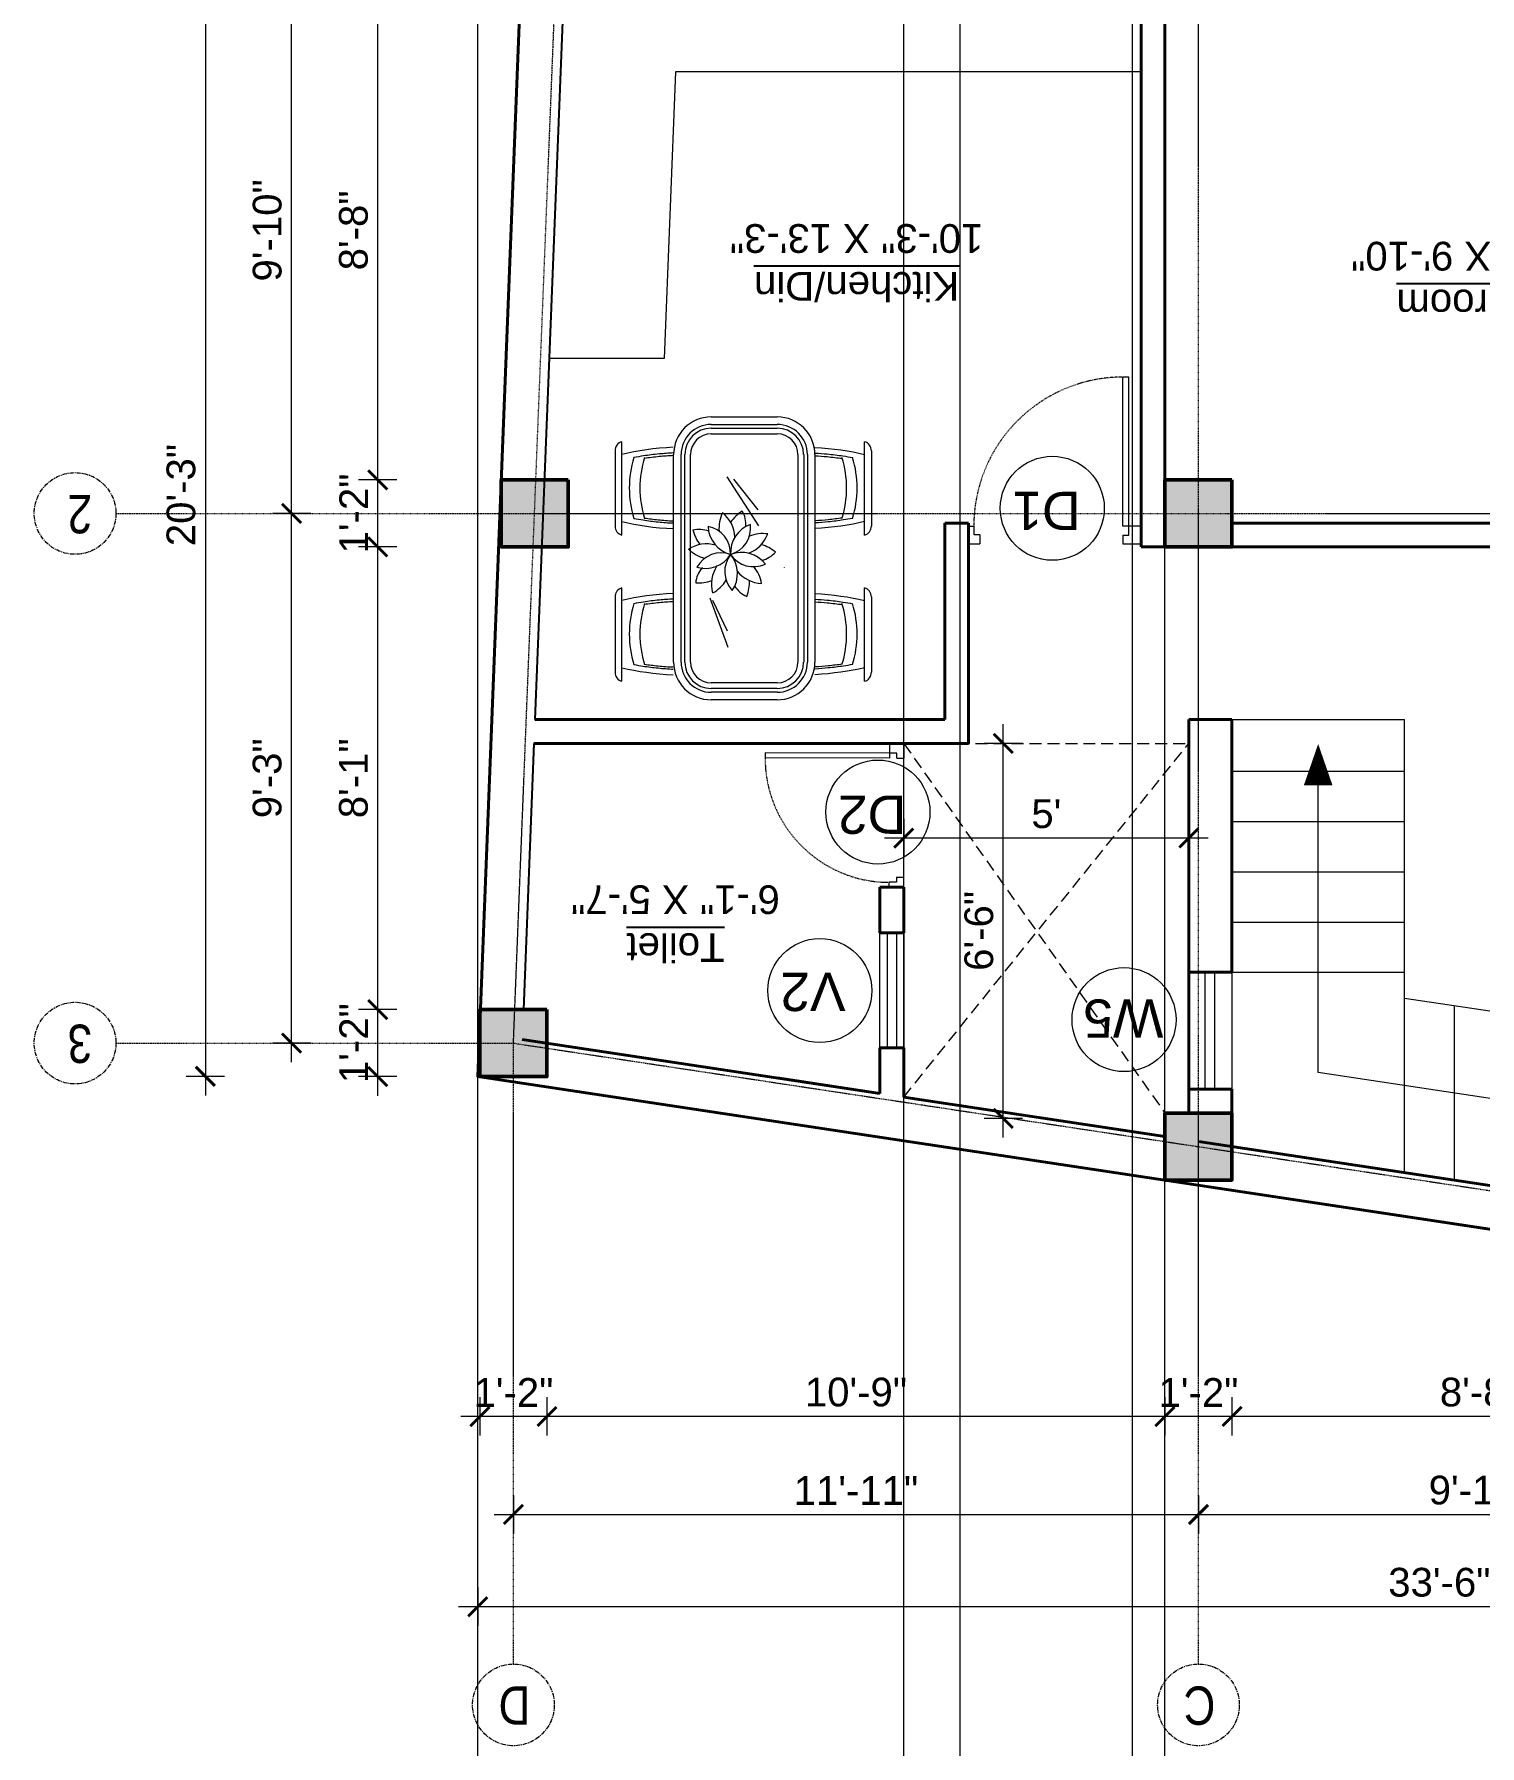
# Model space of a CAD drawing. Header units: inches. Extents: x 136316 to 155547, y -21384 to -17606.
# Drawn here: x 153879.2 to 154181.1, y -19912.2 to -19554.8 of the extents above; entities that cross this region are included whole.
import ezdxf

# ---------------------------------------------------------------- set-up
doc = ezdxf.new("R2010")
doc.units = ezdxf.units.IN
doc.header["$LTSCALE"] = 0.5
doc.header["$MEASUREMENT"] = 0
doc.header["$PDMODE"] = 66
doc.linetypes.add('CENTER', pattern=[2, 1.25, -0.25, 0.25, -0.25])
doc.linetypes.add('HIDDEN', pattern=[0.375, 0.25, -0.125])
for name, color, linetype, lineweight in [('Annotate-Lite.w', 177, 'Continuous', 9), ('Annotations-Bold.w', 177, 'Continuous', 13), ('C-COLUMN', 1, 'Continuous', 50), ('DIM', 4, 'Continuous', 5), ('DIM 1-100', 4, 'Continuous', 13), ('Door-Window.w', 4, 'Continuous', 15), ('F-FURNITURE', 30, 'Continuous', 13), ('HACTH', 253, 'Continuous', 9), ('stair', 132, 'Continuous', 13), ('TEXT', 220, 'Continuous', 9), ('Toilet', 7, 'Continuous', 25), ('wall', 1, 'Continuous', 40), ('window', 4, 'Continuous', 13)]:
    doc.layers.add(name, color=color, linetype=linetype, lineweight=lineweight)
doc.styles.add('ARAIL', font='ARIALN.TTF')
doc.styles.add('arial.', font='arial.ttf')
doc.styles.add('gaurav', font='arial.ttf')
doc.styles.get("Standard").update_dxf_attribs({"font": 'arial.ttf'})
doc.dimstyles.new('1 by 96', dxfattribs={"dimtxt": 6, "dimasz": 4, "dimexe": 4, "dimexo": 4, "dimgap": 2, "dimtad": 1, "dimdec": 0, "dimzin": 0, "dimdsep": 46, "dimlunit": 4, "dimtxsty": 'Standard', "dimblk": 'ARCHTICK', "dimcen": 0, "dimdle": 4, "dimadec": 0, "dimazin": 0, "dimtfac": 1, "dimtdec": 0, "dimtix": 1, "dimtofl": 0, "dimtmove": 1, "dimatfit": 3, "dimldrblk": 'ARCHTICK', "dimfxl": 4, "dimfxlon": 1, "dimtolj": 1, "dimtzin": 0, "dimlwd": -1, "dimlwe": -1, "dimarcsym": 0})

# ---------------------------------------------------------------- blocks, each defined once
blk = doc.blocks.new('3-0')
at = {"ltscale": 3}
for p, q in [((11063.05, 10097.68), (11065.97, 10099.9)), ((11065.25, 10097.81), (11066.71, 10098.92)), ((11065.97, 10099.9), (11066.71, 10098.92)), ((11063.05, 10097.68), (11064.53, 10095.73)), ((11065.99, 10096.84), (11064.53, 10095.73)), ((11065.99, 10096.84), (11065.25, 10097.81)), ((11085.5, 10074.13), (11110.32, 10092.96)), ((11086.24, 10073.15), (11111.05, 10091.97)), ((11111.05, 10091.97), (11110.32, 10092.96)), ((11086.24, 10073.15), (11085.5, 10074.13)), ((11084.04, 10073.02), (11082.57, 10071.91)), ((11082.57, 10071.91), (11084.79, 10068.98)), ((11084.04, 10073.02), (11084.78, 10072.04)), ((11084.78, 10072.04), (11086.24, 10073.15)), ((11084.79, 10068.98), (11087.72, 10071.2)), ((11087.72, 10071.2), (11086.24, 10073.15))]:
    blk.add_line(p, q, dxfattribs=at)
at = {"layer": 'Door-Window.w', "color": 9, "linetype": 'HIDDEN', "lineweight": 18}
blk.add_arc((11085.5, 10074.13), 31.16, 37.1906, 127.1465, dxfattribs=at)
blk = doc.blocks.new('_ArchTick')
at = {"color": 0, "linetype": 'ByBlock', "const_width": 0.15}
blk.add_lwpolyline([(-0.5, -0.5), (0.5, 0.5)], dxfattribs=at)
blk = doc.blocks.new('*D903')
at = {"layer": 'Defpoints', "color": 0, "transparency": 16777216}
for p in [(154129.33, -19794.09), (154232.83, -19811.83), (154129.33, -19843.44)]:
    blk.add_point(p, dxfattribs=at)
at = {"layer": 'DIM 1-100', "color": 0, "transparency": 16777216}
for p, q in [((154129.33, -19839.44), (154129.33, -19847.44)), ((154232.83, -19839.44), (154232.83, -19847.44)), ((154236.83, -19843.44), (154125.33, -19843.44))]:
    blk.add_line(p, q, dxfattribs=at)
at = {"layer": 'DIM 1-100', "color": 0, "transparency": 16777216, "xscale": 4, "yscale": 4, "zscale": 4, "rotation": 180}
blk.add_blockref('_ArchTick', (154129.33, -19843.44), dxfattribs=at)
at = {"layer": 'DIM 1-100', "color": 0, "transparency": 16777216, "xscale": 4, "yscale": 4, "zscale": 4}
blk.add_blockref('_ArchTick', (154232.83, -19843.44), dxfattribs=at)
at = {"layer": 'DIM 1-100', "color": 0, "transparency": 16777216, "insert": (154181.08, -19838.38), "char_height": 6, "attachment_point": 5}
blk.add_mtext('\\A1;8\'-8"', dxfattribs=at)
blk = doc.blocks.new('*D904')
at = {"layer": 'Defpoints', "color": 0, "transparency": 16777216}
for p in [(154115.33, -19794.09), (154129.33, -19794.09), (154115.33, -19843.44)]:
    blk.add_point(p, dxfattribs=at)
at = {"layer": 'DIM 1-100', "color": 0, "transparency": 16777216}
for p, q in [((154115.33, -19839.44), (154115.33, -19847.44)), ((154129.33, -19839.44), (154129.33, -19847.44)), ((154133.33, -19843.44), (154111.33, -19843.44))]:
    blk.add_line(p, q, dxfattribs=at)
at = {"layer": 'DIM 1-100', "color": 0, "transparency": 16777216, "xscale": 4, "yscale": 4, "zscale": 4, "rotation": 180}
blk.add_blockref('_ArchTick', (154115.33, -19843.44), dxfattribs=at)
at = {"layer": 'DIM 1-100', "color": 0, "transparency": 16777216, "xscale": 4, "yscale": 4, "zscale": 4}
blk.add_blockref('_ArchTick', (154129.33, -19843.44), dxfattribs=at)
at = {"layer": 'DIM 1-100', "color": 0, "transparency": 16777216, "insert": (154122.33, -19838.43), "char_height": 6, "attachment_point": 5}
blk.add_mtext('\\A1;1\'-2"', dxfattribs=at)
blk = doc.blocks.new('*D905')
at = {"layer": 'Defpoints', "color": 0, "transparency": 16777216}
for p in [(153986.27, -19772.48), (154115.33, -19794.09), (153986.27, -19843.44)]:
    blk.add_point(p, dxfattribs=at)
at = {"layer": 'DIM 1-100', "color": 0, "transparency": 16777216}
for p, q in [((153986.27, -19839.44), (153986.27, -19847.44)), ((154115.33, -19839.44), (154115.33, -19847.44)), ((154119.33, -19843.44), (153982.27, -19843.44))]:
    blk.add_line(p, q, dxfattribs=at)
at = {"layer": 'DIM 1-100', "color": 0, "transparency": 16777216, "xscale": 4, "yscale": 4, "zscale": 4, "rotation": 180}
blk.add_blockref('_ArchTick', (153986.27, -19843.44), dxfattribs=at)
at = {"layer": 'DIM 1-100', "color": 0, "transparency": 16777216, "xscale": 4, "yscale": 4, "zscale": 4}
blk.add_blockref('_ArchTick', (154115.33, -19843.44), dxfattribs=at)
at = {"layer": 'DIM 1-100', "color": 0, "transparency": 16777216, "insert": (154050.8, -19838.38), "char_height": 6, "attachment_point": 5}
blk.add_mtext('\\A1;10\'-9"', dxfattribs=at)
blk = doc.blocks.new('*D906')
at = {"layer": 'Defpoints', "color": 0, "transparency": 16777216}
for p in [(153972.27, -19772.48), (153986.27, -19772.48), (153972.27, -19843.44)]:
    blk.add_point(p, dxfattribs=at)
at = {"layer": 'DIM 1-100', "color": 0, "transparency": 16777216}
for p, q in [((153972.27, -19839.44), (153972.27, -19847.44)), ((153986.27, -19839.44), (153986.27, -19847.44)), ((153990.27, -19843.44), (153968.27, -19843.44))]:
    blk.add_line(p, q, dxfattribs=at)
at = {"layer": 'DIM 1-100', "color": 0, "transparency": 16777216, "xscale": 4, "yscale": 4, "zscale": 4, "rotation": 180}
blk.add_blockref('_ArchTick', (153972.27, -19843.44), dxfattribs=at)
at = {"layer": 'DIM 1-100', "color": 0, "transparency": 16777216, "xscale": 4, "yscale": 4, "zscale": 4}
blk.add_blockref('_ArchTick', (153986.27, -19843.44), dxfattribs=at)
at = {"layer": 'DIM 1-100', "color": 0, "transparency": 16777216, "insert": (153979.27, -19838.43), "char_height": 6, "attachment_point": 5}
blk.add_mtext('\\A1;1\'-2"', dxfattribs=at)
blk = doc.blocks.new('*D907')
at = {"layer": 'Defpoints', "color": 0, "transparency": 16777216}
for p in [(153979.27, -19765.48), (154122.33, -19787.09), (154122.33, -19863.91)]:
    blk.add_point(p, dxfattribs=at)
at = {"layer": 'DIM 1-100', "color": 0, "transparency": 16777216}
for p, q in [((153979.27, -19859.91), (153979.27, -19867.91)), ((154122.33, -19859.91), (154122.33, -19867.91)), ((153975.27, -19863.91), (154126.33, -19863.91))]:
    blk.add_line(p, q, dxfattribs=at)
at = {"layer": 'DIM 1-100', "color": 0, "transparency": 16777216, "xscale": 4, "yscale": 4, "zscale": 4, "rotation": 180}
blk.add_blockref('_ArchTick', (153979.27, -19863.91), dxfattribs=at)
at = {"layer": 'DIM 1-100', "color": 0, "transparency": 16777216, "xscale": 4, "yscale": 4, "zscale": 4}
blk.add_blockref('_ArchTick', (154122.33, -19863.91), dxfattribs=at)
at = {"layer": 'DIM 1-100', "color": 0, "transparency": 16777216, "insert": (154050.8, -19858.9), "char_height": 6, "attachment_point": 5}
blk.add_mtext('\\A1;11\'-11"', dxfattribs=at)
blk = doc.blocks.new('*D908')
at = {"layer": 'Defpoints', "color": 0, "transparency": 16777216}
for p in [(154122.33, -19787.09), (154239.83, -19804.83), (154239.83, -19863.91)]:
    blk.add_point(p, dxfattribs=at)
at = {"layer": 'DIM 1-100', "color": 0, "transparency": 16777216}
for p, q in [((154122.33, -19859.91), (154122.33, -19867.91)), ((154239.83, -19859.91), (154239.83, -19867.91)), ((154118.33, -19863.91), (154243.83, -19863.91))]:
    blk.add_line(p, q, dxfattribs=at)
at = {"layer": 'DIM 1-100', "color": 0, "transparency": 16777216, "xscale": 4, "yscale": 4, "zscale": 4, "rotation": 180}
blk.add_blockref('_ArchTick', (154122.33, -19863.91), dxfattribs=at)
at = {"layer": 'DIM 1-100', "color": 0, "transparency": 16777216, "xscale": 4, "yscale": 4, "zscale": 4}
blk.add_blockref('_ArchTick', (154239.83, -19863.91), dxfattribs=at)
at = {"layer": 'DIM 1-100', "color": 0, "transparency": 16777216, "insert": (154181.08, -19858.85), "char_height": 6, "attachment_point": 5}
blk.add_mtext('\\A1;9\'-10"', dxfattribs=at)
blk = doc.blocks.new('*D910')
at = {"layer": 'Defpoints', "color": 0, "transparency": 16777216}
for p in [(153971.8, -19772.42), (154373.48, -19830.95), (153971.8, -19883.16)]:
    blk.add_point(p, dxfattribs=at)
at = {"layer": 'DIM 1-100', "color": 0, "transparency": 16777216}
for p, q in [((153971.8, -19879.16), (153971.8, -19887.16)), ((154373.48, -19879.16), (154373.48, -19887.16)), ((154377.48, -19883.16), (153967.8, -19883.16))]:
    blk.add_line(p, q, dxfattribs=at)
at = {"layer": 'DIM 1-100', "color": 0, "transparency": 16777216, "xscale": 4, "yscale": 4, "zscale": 4, "rotation": 180}
blk.add_blockref('_ArchTick', (153971.8, -19883.16), dxfattribs=at)
at = {"layer": 'DIM 1-100', "color": 0, "transparency": 16777216, "xscale": 4, "yscale": 4, "zscale": 4}
blk.add_blockref('_ArchTick', (154373.48, -19883.16), dxfattribs=at)
at = {"layer": 'DIM 1-100', "color": 0, "transparency": 16777216, "insert": (154172.64, -19878.09), "char_height": 6, "attachment_point": 5}
blk.add_mtext('\\A1;33\'-6"', dxfattribs=at)
blk = doc.blocks.new('*D826')
at = {"layer": 'Defpoints', "color": 0, "transparency": 16777216}
for p in [(153950.93, -19758.48), (153972.27, -19758.48), (153972.27, -19772.48)]:
    blk.add_point(p, dxfattribs=at)
at = {"layer": 'DIM 1-100', "color": 0, "transparency": 16777216}
for p, q in [((153950.93, -19776.48), (153950.93, -19754.48)), ((153954.93, -19758.48), (153946.93, -19758.48)), ((153954.93, -19772.48), (153946.93, -19772.48))]:
    blk.add_line(p, q, dxfattribs=at)
at = {"layer": 'DIM 1-100', "color": 0, "transparency": 16777216, "xscale": 4, "yscale": 4, "zscale": 4}
for p, rotation in [((153950.93, -19758.48), 90), ((153950.93, -19772.48), 270)]:
    blk.add_blockref('_ArchTick', p, dxfattribs=dict(at, rotation=rotation))
at = {"layer": 'DIM 1-100', "color": 0, "transparency": 16777216, "insert": (153945.92, -19765.48), "char_height": 6, "attachment_point": 5, "rotation": 90}
blk.add_mtext('\\A1;1\'-2"', dxfattribs=at)
blk = doc.blocks.new('*D827')
at = {"layer": 'Defpoints', "color": 0, "transparency": 16777216}
for p in [(153950.93, -19661.88), (153976.71, -19661.88), (153972.27, -19758.48)]:
    blk.add_point(p, dxfattribs=at)
at = {"layer": 'DIM 1-100', "color": 0, "transparency": 16777216}
for p, q in [((153950.93, -19762.48), (153950.93, -19657.88)), ((153954.93, -19661.88), (153946.93, -19661.88)), ((153954.93, -19758.48), (153946.93, -19758.48))]:
    blk.add_line(p, q, dxfattribs=at)
at = {"layer": 'DIM 1-100', "color": 0, "transparency": 16777216, "xscale": 4, "yscale": 4, "zscale": 4}
for p, rotation in [((153950.93, -19661.88), 90), ((153950.93, -19758.48), 270)]:
    blk.add_blockref('_ArchTick', p, dxfattribs=dict(at, rotation=rotation))
at = {"layer": 'DIM 1-100', "color": 0, "transparency": 16777216, "insert": (153945.87, -19710.18), "char_height": 6, "attachment_point": 5, "rotation": 90}
blk.add_mtext('\\A1;8\'-1"', dxfattribs=at)
blk = doc.blocks.new('*D828')
at = {"layer": 'Defpoints', "color": 0, "transparency": 16777216}
for p in [(153950.93, -19647.88), (153976.71, -19647.88), (153976.71, -19661.88)]:
    blk.add_point(p, dxfattribs=at)
at = {"layer": 'DIM 1-100', "color": 0, "transparency": 16777216}
for p, q in [((153950.93, -19665.88), (153950.93, -19643.88)), ((153954.93, -19647.88), (153946.93, -19647.88)), ((153954.93, -19661.88), (153946.93, -19661.88))]:
    blk.add_line(p, q, dxfattribs=at)
at = {"layer": 'DIM 1-100', "color": 0, "transparency": 16777216, "xscale": 4, "yscale": 4, "zscale": 4}
for p, rotation in [((153950.93, -19647.88), 90), ((153950.93, -19661.88), 270)]:
    blk.add_blockref('_ArchTick', p, dxfattribs=dict(at, rotation=rotation))
at = {"layer": 'DIM 1-100', "color": 0, "transparency": 16777216, "insert": (153945.92, -19654.88), "char_height": 6, "attachment_point": 5, "rotation": 90}
blk.add_mtext('\\A1;1\'-2"', dxfattribs=at)
blk = doc.blocks.new('*D829')
at = {"layer": 'Defpoints', "color": 0, "transparency": 16777216}
for p in [(153950.93, -19543.65), (153981.37, -19543.65), (153976.71, -19647.88)]:
    blk.add_point(p, dxfattribs=at)
at = {"layer": 'DIM 1-100', "color": 0, "transparency": 16777216}
for p, q in [((153950.93, -19651.88), (153950.93, -19539.65)), ((153954.93, -19543.65), (153946.93, -19543.65)), ((153954.93, -19647.88), (153946.93, -19647.88))]:
    blk.add_line(p, q, dxfattribs=at)
at = {"layer": 'DIM 1-100', "color": 0, "transparency": 16777216, "xscale": 4, "yscale": 4, "zscale": 4}
for p, rotation in [((153950.93, -19543.65), 90), ((153950.93, -19647.88), 270)]:
    blk.add_blockref('_ArchTick', p, dxfattribs=dict(at, rotation=rotation))
at = {"layer": 'DIM 1-100', "color": 0, "transparency": 16777216, "insert": (153945.87, -19595.77), "char_height": 6, "attachment_point": 5, "rotation": 90}
blk.add_mtext('\\A1;8\'-8"', dxfattribs=at)
blk = doc.blocks.new('*D844')
at = {"layer": 'Defpoints', "color": 0, "transparency": 16777216}
for p in [(153932.93, -19654.88), (153976.43, -19654.88), (153972.27, -19765.48)]:
    blk.add_point(p, dxfattribs=at)
at = {"layer": 'DIM 1-100', "color": 0, "transparency": 16777216}
for p, q in [((153932.93, -19769.48), (153932.93, -19650.88)), ((153936.93, -19654.88), (153928.93, -19654.88)), ((153936.93, -19765.48), (153928.93, -19765.48))]:
    blk.add_line(p, q, dxfattribs=at)
at = {"layer": 'DIM 1-100', "color": 0, "transparency": 16777216, "xscale": 4, "yscale": 4, "zscale": 4}
for p, rotation in [((153932.93, -19654.88), 90), ((153932.93, -19765.48), 270)]:
    blk.add_blockref('_ArchTick', p, dxfattribs=dict(at, rotation=rotation))
at = {"layer": 'DIM 1-100', "color": 0, "transparency": 16777216, "insert": (153927.86, -19710.18), "char_height": 6, "attachment_point": 5, "rotation": 90}
blk.add_mtext('\\A1;9\'-3"', dxfattribs=at)
blk = doc.blocks.new('*D770')
at = {"layer": 'Defpoints', "color": 0, "transparency": 16777216}
for p in [(153932.93, -19536.65), (153981.09, -19536.65), (153976.43, -19654.88)]:
    blk.add_point(p, dxfattribs=at)
at = {"layer": 'DIM 1-100', "color": 0, "transparency": 16777216}
for p, q in [((153932.93, -19658.88), (153932.93, -19532.65)), ((153936.93, -19536.65), (153928.93, -19536.65)), ((153936.93, -19654.88), (153928.93, -19654.88))]:
    blk.add_line(p, q, dxfattribs=at)
at = {"layer": 'DIM 1-100', "color": 0, "transparency": 16777216, "xscale": 4, "yscale": 4, "zscale": 4}
for p, rotation in [((153932.93, -19536.65), 90), ((153932.93, -19654.88), 270)]:
    blk.add_blockref('_ArchTick', p, dxfattribs=dict(at, rotation=rotation))
at = {"layer": 'DIM 1-100', "color": 0, "transparency": 16777216, "insert": (153927.87, -19595.77), "char_height": 6, "attachment_point": 5, "rotation": 90}
blk.add_mtext('\\A1;9\'-10"', dxfattribs=at)
blk = doc.blocks.new('*D845')
at = {"layer": 'Defpoints', "color": 0, "transparency": 16777216}
for p in [(153981.37, -19529.65), (153914.93, -19772.42), (153971.8, -19772.42)]:
    blk.add_point(p, dxfattribs=at)
at = {"layer": 'DIM 1-100', "color": 0, "transparency": 16777216}
for p, q in [((153914.93, -19525.65), (153914.93, -19776.42)), ((153918.93, -19529.65), (153910.93, -19529.65)), ((153918.93, -19772.42), (153910.93, -19772.42))]:
    blk.add_line(p, q, dxfattribs=at)
at = {"layer": 'DIM 1-100', "color": 0, "transparency": 16777216, "xscale": 4, "yscale": 4, "zscale": 4}
for p, rotation in [((153914.93, -19529.65), 90), ((153914.93, -19772.42), 270)]:
    blk.add_blockref('_ArchTick', p, dxfattribs=dict(at, rotation=rotation))
at = {"layer": 'DIM 1-100', "color": 0, "transparency": 16777216, "insert": (153909.86, -19651.04), "char_height": 6, "attachment_point": 5, "rotation": 90}
blk.add_mtext('\\A1;20\'-3"', dxfattribs=at)
blk = doc.blocks.new('*D810')
at = {"layer": 'Defpoints', "color": 0, "transparency": 16777216}
for p in [(154060.79, -19702.88), (154120.33, -19702.88), (154060.79, -19722.66)]:
    blk.add_point(p, dxfattribs=at)
at = {"layer": 'DIM 1-100', "color": 0, "transparency": 16777216}
for p, q in [((154060.79, -19718.66), (154060.79, -19726.66)), ((154120.33, -19718.66), (154120.33, -19726.66)), ((154124.33, -19722.66), (154056.79, -19722.66))]:
    blk.add_line(p, q, dxfattribs=at)
at = {"layer": 'DIM 1-100', "color": 0, "transparency": 16777216, "xscale": 4, "yscale": 4, "zscale": 4, "rotation": 180}
blk.add_blockref('_ArchTick', (154060.79, -19722.66), dxfattribs=at)
at = {"layer": 'DIM 1-100', "color": 0, "transparency": 16777216, "xscale": 4, "yscale": 4, "zscale": 4}
blk.add_blockref('_ArchTick', (154120.33, -19722.66), dxfattribs=at)
at = {"layer": 'DIM 1-100', "color": 0, "transparency": 16777216, "insert": (154090.56, -19717.61), "char_height": 6, "attachment_point": 5}
blk.add_mtext("\\A1;5'", dxfattribs=at)
blk = doc.blocks.new('*D811')
at = {"layer": 'Defpoints', "color": 0, "transparency": 16777216}
for p in [(154081.56, -19702.88), (154090.56, -19702.88), (154090.37, -19781.22)]:
    blk.add_point(p, dxfattribs=at)
at = {"layer": 'DIM 1-100', "color": 0, "transparency": 16777216}
for p, q in [((154081.56, -19785.22), (154081.56, -19698.88)), ((154085.56, -19702.88), (154077.56, -19702.88)), ((154085.56, -19781.22), (154077.56, -19781.22))]:
    blk.add_line(p, q, dxfattribs=at)
at = {"layer": 'DIM 1-100', "color": 0, "transparency": 16777216, "xscale": 4, "yscale": 4, "zscale": 4}
for p, rotation in [((154081.56, -19702.88), 90), ((154081.56, -19781.22), 270)]:
    blk.add_blockref('_ArchTick', p, dxfattribs=dict(at, rotation=rotation))
at = {"layer": 'DIM 1-100', "color": 0, "transparency": 16777216, "insert": (154076.49, -19742.05), "char_height": 6, "attachment_point": 5, "rotation": 90}
blk.add_mtext('\\A1;6\'-6"', dxfattribs=at)

msp = doc.modelspace()

# ---------------------------------------------------------------- hatches: boundary and pattern name
at = {"layer": 'C-COLUMN'}
h = msp.add_hatch(color=256, dxfattribs=at)
h.dxf.hatch_style = 1
h.paths.add_polyline_path([(153976.71, -19661.88), (153990.71, -19661.88), (153990.71, -19647.88), (153976.71, -19647.88)])
h = msp.add_hatch(color=256, dxfattribs=at)
h.dxf.hatch_style = 1
h.paths.add_polyline_path([(154115.33, -19661.88), (154129.33, -19661.88), (154129.33, -19647.88), (154115.33, -19647.88)])
h = msp.add_hatch(color=256, dxfattribs=at)
h.dxf.hatch_style = 1
h.paths.add_polyline_path([(153972.27, -19772.48), (153986.27, -19772.48), (153986.27, -19758.48), (153972.27, -19758.48)])
h = msp.add_hatch(color=256, dxfattribs=at)
h.dxf.hatch_style = 1
h.paths.add_polyline_path([(154115.33, -19794.09), (154129.33, -19794.09), (154129.33, -19780.09), (154115.33, -19780.09)])

# ---------------------------------------------------------------- linework, layer by layer
at = {"layer": 'Annotate-Lite.w'}
for p in [(153971.8, -19772.42), (154060.79, -19776.75), (154072.56, -19046.46), (154108.56, -19047.46), (154115.33, -19794.09)]:
    msp.add_xline(p, (0, 1), dxfattribs=at)
at = {"layer": 'Annotate-Lite.w', "ltscale": 0.005}
for centre in [(154091.81, -19653.8), (154055.39, -19717.22), (154043.25, -19754.51), (154106.78, -19760.58)]:
    msp.add_circle(centre, 10.86, dxfattribs=at)
at = {"layer": 'Annotations-Bold.w', "linetype": 'CENTER', "ltscale": 0.3}
for p, q in [((154122.33, -19895.13), (154122.33, -19448.38)), ((153896.26, -19654.88), (154456.48, -19654.88))]:
    msp.add_line(p, q, dxfattribs=at)
for points in [[(153979.27, -19895.13), (153979.27, -19765.48), (153988.37, -19536.65), (153988.37, -19448.38)], [(153896.26, -19765.48), (153979.27, -19765.48), (154122.33, -19787.09), (154239.83, -19804.83), (154366.48, -19823.95), (154456.48, -19823.95)]]:
    msp.add_lwpolyline(points, dxfattribs=at)
at = {"layer": 'Annotations-Bold.w', "linetype": 'CENTER', "ltscale": 1.5}
for centre in [(153887.72, -19654.88), (153887.72, -19765.48), (153979.27, -19903.67), (154122.33, -19903.67)]:
    msp.add_circle(centre, 8.53, dxfattribs=at)
at = {"layer": 'C-COLUMN'}
for points in [[(153990.71, -19647.88), (153976.71, -19647.88), (153976.71, -19661.88), (153990.71, -19661.88)], [(154129.33, -19647.88), (154115.33, -19647.88), (154115.33, -19661.88), (154129.33, -19661.88)], [(153986.27, -19758.48), (153972.27, -19758.48), (153972.27, -19772.48), (153986.27, -19772.48)], [(154129.33, -19780.09), (154115.33, -19780.09), (154115.33, -19794.09), (154129.33, -19794.09)]]:
    msp.add_lwpolyline(points, close=True, dxfattribs=at)
at = {"layer": 'Defpoints'}
msp.add_lwpolyline([(153971.8, -19772.42), (153981.37, -19529.65), (154373.48, -19529.65), (154373.37, -19833.05), (153971.8, -19772.42)], dxfattribs=at)
at = {"layer": 'DIM'}
for p, q in [((154147.33, -19771.61), (154147.33, -19711.68, 0)), ((154214.83, -19781.81), (154147.33, -19771.61))]:
    msp.add_line(p, q, dxfattribs=at)
at = {"layer": 'F-FURNITURE'}
for p, q in [((154020.58, -19634.72), (154034.36, -19634.72)), ((154020.58, -19636.29), (154034.36, -19636.29)), ((154020.58, -19637.08), (154034.36, -19637.08)), ((154020.58, -19638.26), (154034.36, -19638.26)), ((154000.5, -19641.78), (154000.5, -19657.53)), ((154001.92, -19659.42), (154001.92, -19639.89)), ((154052.6, -19659.42), (154052.6, -19639.89)), ((154054.02, -19641.78), (154054.02, -19657.53)), ((154012.71, -19685.92), (154012.71, -19642.59)), ((154014.29, -19685.92), (154014.29, -19642.59)), ((154015.07, -19685.92), (154015.07, -19642.59)), ((154016.25, -19685.92), (154016.25, -19642.59)), ((154038.69, -19642.59), (154038.69, -19685.92)), ((154039.88, -19642.59), (154039.88, -19685.92)), ((154040.66, -19642.59), (154040.66, -19685.92)), ((154042.24, -19642.59), (154042.24, -19685.92)), ((154023.84, -19647.21), (154030.43, -19657.48)), ((154025.25, -19647.7), (154030.31, -19654.1)), ((154018.72, -19666.22), (154018.72, -19666.17)), ((154035.87, -19666.22), (154035.87, -19666.17)), ((154001.92, -19689.93), (154001.92, -19670.41)), ((154052.6, -19689.93), (154052.6, -19670.41)), ((154000.5, -19672.3), (154000.5, -19688.04)), ((154020.31, -19672.5), (154024.04, -19682.77)), ((154020.82, -19672.98), (154023.92, -19679.38)), ((154054.02, -19672.3), (154054.02, -19688.04)), ((154034.36, -19690.25), (154020.58, -19690.25)), ((154034.36, -19691.43), (154020.58, -19691.43)), ((154034.36, -19692.22), (154020.58, -19692.22)), ((154034.36, -19693.8), (154020.58, -19693.8))]:
    msp.add_line(p, q, dxfattribs=at)
msp.add_lwpolyline([(154110.33, -19562.65), (154013.1, -19562.65), (154010.73, -19622.54), (153986.71, -19622.54)], dxfattribs=at)
for centre, radius, start, end in [((154020.58, -19642.59), 7.87, 90, 180), ((154034.36, -19642.59), 7.87, 0, 90), ((154020.58, -19642.59), 6.3, 90, 180), ((154020.58, -19642.59), 5.51, 90, 180), ((154020.58, -19642.59), 4.33, 90, 180), ((154034.36, -19642.59), 6.3, 0, 90), ((154034.36, -19642.59), 5.51, 0, 90), ((154034.36, -19642.59), 4.33, 0, 90), ((154002.47, -19641.78), 1.97, 106.1914, 180), ((154052.05, -19641.78), 1.97, 0, 73.8086), ((154024.85, -19649.56), 21.38, 162.7033, 197.2967), ((154027.05, -19649.56), 21.38, 162.7033, 197.2967), ((154027.47, -19649.56), 21.38, 342.7033, 17.2967), ((154029.67, -19649.56), 21.38, 342.7033, 17.2967), ((154002.47, -19657.53), 1.97, 180, 253.8086), ((154052.05, -19657.53), 1.97, 286.1914, 0), ((154002.47, -19672.3), 1.97, 106.1914, 180), ((154052.05, -19672.3), 1.97, 0, 73.8086), ((154024.85, -19680.07), 21.38, 162.7033, 197.2967), ((154027.05, -19680.07), 21.38, 162.7033, 197.2967), ((154027.47, -19680.07), 21.38, 342.7033, 17.2967), ((154029.67, -19680.07), 21.38, 342.7033, 17.2967), ((154002.47, -19688.04), 1.97, 180, 253.8086), ((154020.58, -19685.92), 7.87, 180, 270), ((154020.58, -19685.92), 6.3, 180, 270), ((154020.58, -19685.92), 5.51, 180, 270), ((154020.58, -19685.92), 4.33, 180, 270), ((154034.36, -19685.92), 7.87, 270, 0), ((154034.36, -19685.92), 6.3, 270, 0), ((154034.36, -19685.92), 5.51, 270, 0), ((154034.36, -19685.92), 4.33, 270, 0), ((154052.05, -19688.04), 1.97, 286.1914, 0)]:
    msp.add_arc(centre, radius, start, end, dxfattribs=at)
at = {"layer": 'F-FURNITURE', "linetype": 'ByBlock'}
for centre, radius, start, end in [((154029.57, -19657.97), 7.38, 154.1301, 184.4931), ((154018.7, -19660.08), 6.81, 2.1324, 51.6013), ((154032.07, -19662.06), 9.18, 123.2105, 144.3514), ((154022.11, -19657.26), 5.72, 356.5086, 30.2476), ((154017.96, -19663.93), 5.72, 68.5086, 102.2476), ((154025.6, -19655.93), 9.18, 195.2105, 216.3514), ((154018.84, -19663.25), 5.78, 358.0447, 79.2473), ((154026.19, -19657.37), 6.27, 181.7761, 255.5159), ((154030.88, -19663.06), 6.27, 109.7761, 183.5159), ((154023.02, -19657.89), 5.78, 286.0447, 7.2473), ((154025.99, -19656.78), 6.81, 290.1324, 339.6013), ((154031.36, -19666.46), 7.38, 82.1301, 112.4931), ((154019.6, -19668.04), 6.81, 74.1324, 123.6013), ((154020.94, -19657.04), 7.38, 226.1301, 256.4931), ((154022.65, -19668.88), 5.78, 70.0447, 151.2473), ((154019.33, -19660.08), 6.27, 253.7761, 327.5159), ((154029.18, -19667), 5.78, 142.0447, 223.2473), ((154026.92, -19669.28), 6.27, 37.7761, 111.5159), ((154029.41, -19660.21), 5.78, 214.0447, 295.2473), ((154019.78, -19667.44), 6.27, 325.7761, 39.5159), ((154028.24, -19670.1), 9.18, 51.2105, 72.3514), ((154029.73, -19659.14), 5.72, 284.5086, 318.2476), ((154023.02, -19669.93), 5.72, 140.5086, 174.2476), ((154027.43, -19669.64), 6.81, 146.1324, 195.6013), ((154031.38, -19662.69), 6.81, 218.1324, 267.6013), ((154023.83, -19670.79), 7.38, 10.1301, 40.4932), ((154017.78, -19660.19), 9.18, 267.2105, 288.3514), ((154017.4, -19664.96), 7.38, 298.1301, 328.4931), ((154030.29, -19666.97), 5.72, 212.5086, 246.2476), ((154019.41, -19668.95), 9.18, 339.2105, 0.3514)]:
    msp.add_arc(centre, radius, start, end, dxfattribs=at)
at = {"layer": 'F-FURNITURE'}
for centre, start_param, end_param in [((154016.23, -19649.56), 7.99879, 8.466844), ((154016.23, -19649.56), 4.099527, 4.56758), ((154016.23, -19680.07), 7.99879, 8.466844), ((154016.23, -19680.07), 4.099527, 4.56758)]:
    msp.add_ellipse(centre, major_axis=(24.87, 0), ratio=0.345133, start_param=start_param, end_param=end_param, dxfattribs=at)
at = {"layer": 'F-FURNITURE', "extrusion": (0, 0, -1)}
for centre, start_param, end_param in [((154038.29, -19649.56), 1.730141, 2.183659), ((154038.29, -19649.56), 4.099527, 4.553045), ((154038.29, -19680.07), 1.730141, 2.183659), ((154038.29, -19680.07), 4.099527, 4.553045)]:
    msp.add_ellipse(centre, major_axis=(-24.87, 0), ratio=0.345133, start_param=start_param, end_param=end_param, dxfattribs=at)
at = {"layer": 'F-FURNITURE'}
for points, knots in [([(154012.64, -19642.25), (154011.66, -19642.3), (154010.69, -19642.37), (154008.61, -19642.57), (154007.5, -19642.7), (154005.75, -19642.97), (154005.09, -19643.08), (154004.44, -19643.2)], [8.0012444, 8.0012444, 8.0012444, 8.0012444, 8.1227425, 8.1227425, 8.2664644, 8.2664644, 8.3579144, 8.3579144, 8.3579144, 8.3579144]), ([(154042.24, -19642.27), (154043.1, -19642.31), (154043.95, -19642.38), (154045.91, -19642.57), (154047.02, -19642.7), (154048.77, -19642.97), (154049.43, -19643.08), (154050.08, -19643.2)], [8.0160361, 8.0160361, 8.0160361, 8.0160361, 8.1227425, 8.1227425, 8.2664644, 8.2664644, 8.3579144, 8.3579144, 8.3579144, 8.3579144]), ([(154012.64, -19642.8), (154011.66, -19642.85), (154010.69, -19642.92), (154008.66, -19643.11), (154007.61, -19643.24), (154006.58, -19643.39)], [8.0012444, 8.0012444, 8.0012444, 8.0012444, 8.1227425, 8.1227425, 8.2598231, 8.2598231, 8.2598231, 8.2598231]), ([(154042.24, -19642.82), (154043.1, -19642.87), (154043.95, -19642.93), (154045.86, -19643.11), (154046.91, -19643.24), (154047.94, -19643.39)], [8.0160361, 8.0160361, 8.0160361, 8.0160361, 8.1227425, 8.1227425, 8.2598231, 8.2598231, 8.2598231, 8.2598231]), ([(154004.44, -19655.92), (154005.06, -19656.03), (154005.7, -19656.14), (154007.37, -19656.4), (154008.42, -19656.53), (154010.52, -19656.74), (154011.58, -19656.82), (154012.64, -19656.87)], [4.2084563, 4.2084563, 4.2084563, 4.2084563, 4.2962292, 4.2962292, 4.433179, 4.433179, 4.5651263, 4.5651263, 4.5651263, 4.5651263]), ([(154006.62, -19655.84), (154007.55, -19655.98), (154008.51, -19656.1), (154010.52, -19656.3), (154011.58, -19656.38), (154012.64, -19656.43)], [4.3081151, 4.3081151, 4.3081151, 4.3081151, 4.433179, 4.433179, 4.5651263, 4.5651263, 4.5651263, 4.5651263]), ([(154047.9, -19655.84), (154046.97, -19655.98), (154046.01, -19656.1), (154044.11, -19656.29), (154043.18, -19656.36), (154042.24, -19656.41)], [4.3081151, 4.3081151, 4.3081151, 4.3081151, 4.433179, 4.433179, 4.5503345, 4.5503345, 4.5503345, 4.5503345]), ([(154050.08, -19655.92), (154049.46, -19656.03), (154048.82, -19656.14), (154047.15, -19656.4), (154046.1, -19656.53), (154044.11, -19656.73), (154043.18, -19656.8), (154042.24, -19656.85)], [4.2084563, 4.2084563, 4.2084563, 4.2084563, 4.2962292, 4.2962292, 4.433179, 4.433179, 4.5503345, 4.5503345, 4.5503345, 4.5503345]), ([(154012.64, -19672.76), (154011.66, -19672.81), (154010.69, -19672.88), (154008.61, -19673.08), (154007.5, -19673.22), (154005.75, -19673.48), (154005.09, -19673.59), (154004.44, -19673.72)], [8.0012444, 8.0012444, 8.0012444, 8.0012444, 8.1227425, 8.1227425, 8.2664644, 8.2664644, 8.3579144, 8.3579144, 8.3579144, 8.3579144]), ([(154012.64, -19673.31), (154011.66, -19673.36), (154010.69, -19673.43), (154008.66, -19673.63), (154007.61, -19673.75), (154006.58, -19673.91)], [8.0012444, 8.0012444, 8.0012444, 8.0012444, 8.1227425, 8.1227425, 8.2598231, 8.2598231, 8.2598231, 8.2598231]), ([(154042.24, -19672.78), (154043.1, -19672.83), (154043.95, -19672.89), (154045.91, -19673.08), (154047.02, -19673.22), (154048.77, -19673.48), (154049.43, -19673.59), (154050.08, -19673.72)], [8.0160361, 8.0160361, 8.0160361, 8.0160361, 8.1227425, 8.1227425, 8.2664644, 8.2664644, 8.3579144, 8.3579144, 8.3579144, 8.3579144]), ([(154042.24, -19673.33), (154043.1, -19673.38), (154043.95, -19673.44), (154045.86, -19673.63), (154046.91, -19673.75), (154047.94, -19673.91)], [8.0160361, 8.0160361, 8.0160361, 8.0160361, 8.1227425, 8.1227425, 8.2598231, 8.2598231, 8.2598231, 8.2598231]), ([(154004.44, -19686.43), (154005.06, -19686.55), (154005.7, -19686.66), (154007.37, -19686.91), (154008.42, -19687.04), (154010.52, -19687.25), (154011.58, -19687.33), (154012.64, -19687.39)], [4.2084563, 4.2084563, 4.2084563, 4.2084563, 4.2962292, 4.2962292, 4.433179, 4.433179, 4.5651263, 4.5651263, 4.5651263, 4.5651263]), ([(154006.62, -19686.36), (154007.55, -19686.49), (154008.51, -19686.61), (154010.52, -19686.81), (154011.58, -19686.89), (154012.64, -19686.94)], [4.3081151, 4.3081151, 4.3081151, 4.3081151, 4.433179, 4.433179, 4.5651263, 4.5651263, 4.5651263, 4.5651263]), ([(154047.9, -19686.36), (154046.97, -19686.49), (154046.01, -19686.61), (154044.11, -19686.8), (154043.18, -19686.87), (154042.24, -19686.93)], [4.3081151, 4.3081151, 4.3081151, 4.3081151, 4.433179, 4.433179, 4.5503345, 4.5503345, 4.5503345, 4.5503345]), ([(154050.08, -19686.43), (154049.46, -19686.55), (154048.82, -19686.66), (154047.15, -19686.91), (154046.1, -19687.04), (154044.11, -19687.24), (154043.18, -19687.31), (154042.24, -19687.37)], [4.2084563, 4.2084563, 4.2084563, 4.2084563, 4.2962292, 4.2962292, 4.433179, 4.433179, 4.5503345, 4.5503345, 4.5503345, 4.5503345])]:
    msp.add_open_spline(points, degree=3, knots=knots, dxfattribs=at)
at = {"layer": 'HACTH', "linetype": 'HIDDEN', "ltscale": 20}
for p, q in [((154060.79, -19776.75), (154120.33, -19702.88)), ((154060.79, -19702.88), (154115.33, -19780.09))]:
    msp.add_line(p, q, dxfattribs=at)
msp.add_lwpolyline([(154060.79, -19702.88), (154120.33, -19702.88), (154120.33, -19780.09), (154115.33, -19780.09), (154115.33, -19784.99), (154060.79, -19776.75), (154060.79, -19702.88)], dxfattribs=at)
at = {"layer": 'stair', "linetype": 'ByBlock'}
for p, q in [((154129.33, -19697.88), (154165.33, -19697.88)), ((154165.33, -19756.13), (154165.33, -19697.88)), ((154196.83, -19760.88), (154165.33, -19756.13)), ((154165.33, -19792.54), (154165.33, -19756.13)), ((154175.83, -19794.12), (154175.83, -19757.71))]:
    msp.add_line(p, q, dxfattribs=at)
at = {"layer": 'stair', "linetype": 'ByBlock', "elevation": 0}
msp.add_lwpolyline([(154147.33, -19711.68, 6, 0, 0), (154147.33, -19703.01, 0, 0, 0)], format="xyseb", dxfattribs=at)
at = {"layer": 'stair', "linetype": 'ByBlock'}
for points in [[(154129.33, -19708.69), (154165.33, -19708.69)], [(154129.33, -19719.19), (154165.33, -19719.19)], [(154129.33, -19729.69), (154165.33, -19729.69)], [(154129.33, -19740.19), (154165.33, -19740.19)], [(154129.33, -19750.69), (154165.33, -19750.69)]]:
    msp.add_lwpolyline(points, dxfattribs=at)
at = {"layer": 'Toilet'}
for p, q in [((153981.37, -19529.65), (153971.8, -19772.42)), ((153981.37, -19529.65), (153971.8, -19772.42)), ((153990.38, -19529.65), (153983.74, -19697.88)), ((153983.55, -19702.88), (153981.35, -19758.48))]:
    msp.add_line(p, q, dxfattribs=at)
at = {"layer": 'wall'}
for p, q in [((154110.33, -19661.88), (154110.33, -19538.65)), ((154115.33, -19647.88), (154115.33, -19543.65)), ((154069.33, -19697.88), (154069.33, -19656.88)), ((154074.33, -19656.88), (154069.33, -19656.88)), ((154074.33, -19702.88), (154074.33, -19656.88)), ((154196.83, -19656.88), (154129.33, -19656.88)), ((154115.33, -19661.88), (154110.33, -19661.88)), ((154196.83, -19661.88), (154129.33, -19661.88)), ((154069.33, -19697.88), (153983.74, -19697.88)), ((154120.33, -19697.88), (154120.33, -19780.09)), ((154129.33, -19697.88), (154120.33, -19697.88)), ((154129.33, -19697.88), (154129.33, -19750.69)), ((154074.33, -19702.88), (153983.55, -19702.88)), ((154055.79, -19742.44), (154055.79, -19732.88)), ((154055.79, -19732.88), (154060.79, -19732.88)), ((154060.79, -19742.44), (154060.79, -19732.88)), ((154055.79, -19742.44), (154060.79, -19742.44)), ((154129.33, -19750.69), (154120.33, -19750.69)), ((154055.79, -19776), (154055.79, -19766.44)), ((154055.79, -19766.44), (154060.79, -19766.44)), ((154060.79, -19776.75), (154060.79, -19766.44)), ((153971.8, -19772.42), (154060.79, -19785.85)), ((153971.8, -19772.42), (154060.79, -19785.85)), ((154129.33, -19775.09), (154120.33, -19775.09)), ((154129.33, -19775.09), (154129.33, -19787.1)), ((154060.79, -19785.85), (154115.33, -19794.09)), ((154115.33, -19794.09), (154359.48, -19830.95)), ((154115.33, -19794.09), (154359.48, -19830.95))]:
    msp.add_line(p, q, dxfattribs=at)
for points in [[(154019.35, -19529.65), (153981.37, -19529.65), (153971.8, -19772.42), (154060.79, -19785.85)], [(153981.11, -19764.72), (154055.79, -19776)], [(154034.33, -19772.76), (154055.79, -19776)], [(154060.79, -19776.75), (154115.33, -19784.99)], [(154060.79, -19776.75), (154115.33, -19784.99)], [(154122.33, -19786.04), (154373.48, -19823.96)], [(154122.33, -19786.04), (154373.48, -19823.96)], [(154115.33, -19794.09), (154359.48, -19830.95)]]:
    msp.add_lwpolyline(points, dxfattribs=at)
at = {"layer": 'window'}
for p, q in [((154055.79, -19766.44), (154055.79, -19742.44)), ((154057.29, -19742.44), (154057.29, -19766.44)), ((154059.29, -19742.44), (154059.29, -19766.44)), ((154060.79, -19742.44), (154060.79, -19766.44)), ((154120.33, -19750.69), (154120.33, -19775.09)), ((154123.73, -19775.09), (154123.73, -19750.69)), ((154125.73, -19775.09), (154125.73, -19750.69)), ((154129.33, -19750.69), (154129.33, -19775.09))]:
    msp.add_line(p, q, dxfattribs=at)

# ---------------------------------------------------------------- block references
at = {"layer": 'Door-Window.w', "linetype": 'ByBlock'}
for p, xscale, yscale, zscale, rotation in [((155430.79, -34574.96), 0.9997910039624013, 0.9997910039624013, 0.9997910039624013, 52.80940478019525), ((166490.41, -18618.98), 0.8331589850765497, 0.8331589850765497, 0.8331589850765497, 142.7330628613127)]:
    msp.add_blockref('3-0', p, dxfattribs=dict(at, xscale=xscale, yscale=yscale, zscale=zscale, rotation=rotation))

# ---------------------------------------------------------------- texts
at = {"layer": 'Annotate-Lite.w', "ltscale": 0.005, "char_height": 8, "attachment_point": 1, "rotation": 180, "style": 'gaurav'}
for s, insert in [('D1', (154097.73, -19658.36)), ('D2', (154061.31, -19721.78)), ('V2', (154048.64, -19758.78)), ('W5', (154115.01, -19764.36))]:
    msp.add_mtext_dynamic_manual_height_columns(s, width=8, gutter_width=100, heights=[0], dxfattribs=dict(at, insert=insert))
at = {"layer": 'Annotations-Bold.w', "linetype": 'CENTER', "ltscale": 1.5, "char_height": 8, "attachment_point": 1, "rotation": 180, "style": 'ARAIL'}
for s, insert in [('2', (153891.26, -19659.02)), ('3', (153891.26, -19769.62)), ('D', (153982.8, -19907.81)), ('C', (154125.86, -19907.81))]:
    msp.add_mtext_dynamic_manual_height_columns(s, width=6.5393, gutter_width=100, heights=[0], dxfattribs=dict(at, insert=insert))
at = {"layer": 'TEXT', "lineweight": -2, "char_height": 6, "width": 127.5059, "attachment_point": 5, "rotation": 180, "style": 'arial.'}
for s, insert in [('{\\LKitchen/Din\\P}10\'-3" X 13\'-3"', (154050.93, -19602.42)), ('{\\LBedroom\\P}10\'-2" X 9\'-10"', (154180.68, -19606.11)), ('{\\LToilet\\P}6\'-1" X 5\'-7"', (154013.11, -19740.49))]:
    msp.add_mtext(s, dxfattribs=dict(at, insert=insert))

# ---------------------------------------------------------------- dimensions: what is measured, and where the dimension line sits
at = {"layer": 'DIM 1-100'}
for base, p1, p2, angle, picture, middle in [((153914.93, -19772.42), (153981.37, -19529.65), (153971.8, -19772.42), 270, '*D845', (153909.86, -19651.04)), ((153932.93, -19536.65), (153976.43, -19654.88), (153981.09, -19536.65), 270, '*D770', (153927.87, -19595.77)), ((153950.93, -19543.65), (153976.71, -19647.88), (153981.37, -19543.65), 270, '*D829', (153945.87, -19595.77)), ((153932.93, -19654.88), (153972.27, -19765.48), (153976.43, -19654.88), 270, '*D844', (153927.86, -19710.18)), ((153950.93, -19661.88), (153972.27, -19758.48), (153976.71, -19661.88), 270, '*D827', (153945.87, -19710.18)), ((154081.56, -19702.88), (154090.37, -19781.22), (154090.56, -19702.88), 270, '*D811', (154076.49, -19742.05)), ((154060.79, -19722.66), (154120.33, -19702.88), (154060.79, -19702.88), 180, '*D810', (154090.56, -19717.61)), ((154122.33, -19863.91), (153979.27, -19765.48), (154122.33, -19787.09), 180, '*D907', (154050.8, -19858.9)), ((153971.8, -19883.16), (154373.48, -19830.95), (153971.8, -19772.42), 180, '*D910', (154172.64, -19878.09)), ((153986.27, -19843.44), (154115.33, -19794.09), (153986.27, -19772.48), 180, '*D905', (154050.8, -19838.38)), ((154239.8277432, -19863.90847354), (154122.3277432, -19787.08906169), (154239.8277432, -19804.8296262), 180, '*D908', (154181.0777432, -19858.84503562)), ((154129.3277432, -19843.43972354), (154232.8277432, -19811.8296262), (154129.3277432, -19794.08906169), 180, '*D903', (154181.0777432, -19838.37628562))]:
    dim = msp.add_linear_dim(base=base, p1=p1, p2=p2, angle=angle, dimstyle='1 by 96', dxfattribs=at)
    dim.commit()
    dim.dimension.update_dxf_attribs({"geometry": picture, "text_midpoint": middle})
for base, p1, p2, angle, picture, middle in [((153950.93, -19647.88), (153976.71, -19661.88), (153976.71, -19647.88), 270, '*D828', (153950.93, -19654.88)), ((153950.93, -19758.48), (153972.27, -19772.48), (153972.27, -19758.48), 270, '*D826', (153950.93, -19765.48)), ((153972.27, -19843.44), (153986.27, -19772.48), (153972.27, -19772.48), 180, '*D906', (153979.27, -19843.44)), ((154115.33, -19843.44), (154129.33, -19794.09), (154115.33, -19794.09), 180, '*D904', (154122.33, -19843.44))]:
    dim = msp.add_linear_dim(base=base, p1=p1, p2=p2, angle=angle, dimstyle='1 by 96', dxfattribs=at)
    dim.commit()
    dim.dimension.update_dxf_attribs({"geometry": picture, "text_midpoint": middle, "dimtype": 160})

doc.saveas('drawing.dxf')
